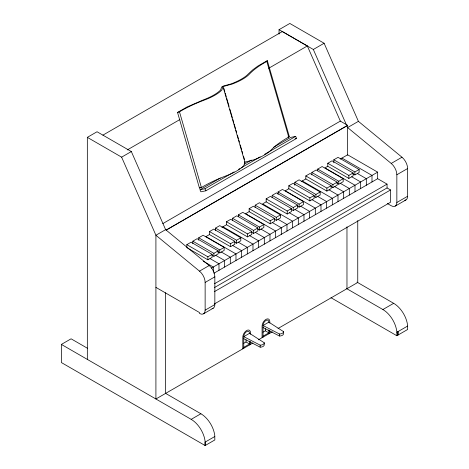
<?xml version="1.0" encoding="UTF-8"?>
<svg xmlns="http://www.w3.org/2000/svg" width="469" height="469" viewBox="0 0 469 469"><rect width="100%" height="100%" fill="white"/><g stroke="black" fill="none" stroke-linecap="round" stroke-linejoin="round"><path stroke-width="0.7" d="M222.992 86.589L221.802 90.06A29.582 9.474 -16.2 0 1 204.654 99.961A67.899 21.75 -16.2 0 0 179.475 111.81L177.54 112.437L199.477 188.128L201.412 187.5A67.899 21.75 -16.2 0 1 226.591 175.652A29.582 9.474 -16.2 0 0 243.739 165.75L244.929 162.28L222.992 86.589L232.243 84.033A29.582 9.474 -16.2 0 0 249.391 74.131A67.899 21.75 -16.2 0 1 266.791 61.404L267.307 60.612L289.244 136.303L288.728 137.089A67.899 21.75 -16.2 0 0 271.328 149.822A29.582 9.474 -16.2 0 1 254.18 159.724L244.501 162.233L244.859 162.004M87.334 359.401L87.334 137.358L97.042 131.754L131.332 151.551L165.621 229.646L209.197 265.524A10.084 5.821 60 0 1 214.843 276.833L214.843 304.569A7.985 4.608 60 0 1 212.017 308.584M279.043 34.073L279.043 29.676L289.824 23.45L324.114 43.248L358.404 121.342L401.98 157.221A10.084 5.821 60 0 1 407.62 168.535L407.62 196.265A7.985 4.608 60 0 1 404.8 200.281M102.899 135.142L282.35 31.534L307.342 45.962L340.336 121.113L347.623 125.317L347.635 155.163M177.54 112.437L186.932 107.014L203.493 99.833A29.582 9.474 -16.2 0 0 220.641 89.931L221.655 86.97A2.814 0.903 -16.2 0 0 223.185 86.085L231.082 83.904A29.582 9.474 -16.2 0 0 248.23 74.002L252.791 69.781L257.909 66.035L267.307 60.612M127.257 149.933L179.885 119.548M268.661 68.298L307.342 45.962M87.334 137.358L121.623 157.156L131.332 151.551M279.043 29.676L313.333 49.474L324.114 43.248M199.477 188.128L200.732 187.407M287.989 137.024L289.244 136.303M273.568 147.295L290.692 137.405L295.675 136.373L296.572 138.425L205.873 190.789L200.89 191.821L199.987 189.775L220.289 178.056M244.39 164.138L251.366 160.111M199.987 189.775L204.976 188.743L234.154 171.894M238.592 169.332L239.864 168.6M241.13 167.867L260.16 156.881M264.598 154.319L295.675 136.373M162.79 223.619L340.336 121.113M252.943 342.974L155.913 398.996L155.913 235.25L165.621 229.646L166.272 230.021L347.623 125.317M347.623 125.475L166.272 230.021M358.404 121.342L347.623 127.568L391.21 163.441A10.084 5.821 60 0 1 396.85 174.749L396.85 202.485A7.985 4.608 60 0 1 391.21 205.739L387.417 203.552M186.814 244.66L191.065 242.203L212.129 254.362L212.129 257.352L207.878 259.803L186.814 247.644L186.814 244.66L207.878 256.819L212.129 254.362M192.835 243.569L192.835 241.183L197.132 238.703L218.196 250.862L218.196 253.852L213.899 256.326L212.041 255.253M198.704 240.181L198.704 237.795L203.106 235.25L224.17 247.415L224.17 250.399L219.768 252.943L217.909 251.871M209.485 234.553L209.485 231.569L213.735 229.118L234.799 241.277L234.799 244.261L230.549 246.717L209.485 234.553L205.938 236.599L235.977 253.946L235.977 260.494M215.506 230.484L215.506 228.092L219.756 225.642L240.82 237.801L240.82 240.785L236.569 243.241L234.711 242.168M226.486 224.739L226.486 221.755L230.736 219.299L251.8 231.463L251.8 234.447L247.55 236.904L226.486 224.739L221.878 227.401M232.507 220.665L232.507 218.278L236.798 215.799L257.868 227.957L257.868 230.947L253.571 233.427L251.712 232.354M238.369 216.684L238.369 214.89L242.778 212.346L263.842 224.51L263.842 227.494L259.439 230.039L257.581 228.966M249.15 211.654L249.15 208.664L253.401 206.213L274.471 218.372L274.471 221.362L270.22 223.813L249.15 211.654L245.609 213.7L275.649 231.041L275.649 237.59M255.177 207.579L255.177 205.188L259.427 202.737L280.491 214.896L280.491 217.886L276.241 220.336L274.383 219.263M266.158 201.834L266.158 198.85L270.408 196.394L291.472 208.558L291.472 211.542L287.221 213.999L266.158 201.834L262.611 203.88L292.65 221.227L292.65 227.776M272.178 197.766L272.178 195.374L276.47 192.894L297.534 205.059L297.534 208.043L293.242 210.522L290.762 209.092M278.041 194.377L278.041 191.985L282.449 189.441L303.513 201.606L303.513 204.59L299.105 207.134L297.246 206.061M288.822 188.749L288.822 185.765L293.072 183.309L314.136 195.467L314.136 198.457L309.886 200.908L288.822 188.749L285.281 190.795L315.32 208.136L315.32 214.691M294.843 185.273L294.843 182.289L299.093 179.832L320.163 191.991L320.163 194.981L315.913 197.431L314.054 196.359M305.823 178.935L305.823 175.945L310.073 173.495L331.143 185.654L331.143 188.638L326.893 191.094L305.823 178.935L301.221 181.591M311.844 174.861L311.844 172.469L316.141 169.989L337.205 182.154L337.205 185.138L332.914 187.618L331.055 186.545M317.712 170.874L317.712 169.08L322.121 166.542L343.185 178.701L343.185 181.685L338.776 184.229L336.918 183.156M327.784 166.255L327.784 163.271L332.034 160.814L353.098 172.973L353.098 175.963L348.848 178.413L327.784 166.255L324.953 167.89L354.992 185.232L354.992 191.786M333.805 162.778L333.805 159.794L338.055 157.338L359.125 169.497L359.125 172.486L354.875 174.937L353.016 173.864M340.283 159.038L347.623 154.799L377.662 172.146L377.662 178.695L213.94 273.222M192.835 241.183L213.899 253.342L218.196 250.862M198.704 237.795L219.768 249.954L224.17 247.415M209.485 231.569L230.549 243.733L234.799 241.277M215.506 228.092L236.569 240.257L240.82 237.801M226.486 221.755L247.55 233.914L251.8 231.463M232.507 218.278L253.571 230.437L257.868 227.957M238.369 214.89L259.439 227.055L263.842 224.51M249.15 208.664L270.22 220.829L274.471 218.372M255.177 205.188L276.241 217.352L280.491 214.896M266.158 198.85L287.221 211.015L291.472 208.558M272.178 195.374L293.242 207.538L297.534 205.059M278.041 191.985L299.105 204.15L303.513 201.606M288.822 185.765L309.886 197.924L314.136 195.467M294.843 182.289L315.913 194.447L320.163 191.991M305.823 175.945L326.893 188.11L331.143 185.654M311.844 172.469L332.914 184.634L337.205 182.154M317.712 169.08L338.776 181.245L343.185 178.701M327.784 163.271L348.848 175.429L353.098 172.973M333.805 159.794L354.875 171.953L359.125 169.497M165.621 292.72L165.621 393.391L200.89 413.752A19.868 11.473 60 0 1 214.755 435.343L214.843 439.945L205.135 445.55L61.38 362.555L61.38 344.416L71.083 338.811L87.545 348.315M121.623 157.156L155.913 235.25L199.489 271.129L209.197 265.524M391.21 163.441L401.98 157.221M211.419 268.121L377.662 172.146M155.913 287.38L199.489 312.542L199.489 313.433A7.985 4.608 60 0 0 205.135 310.173L205.135 282.438L214.843 276.833M396.85 174.749L407.62 168.535M214.573 283.692L387.048 184.118L387.048 187.928L214.573 287.503M214.269 291.724L390.548 189.951L390.548 202.233L214.269 304.006M205.135 310.173L214.843 304.569M203.482 313.825L213.19 308.221M396.85 202.485L407.62 196.265M395.197 206.137L405.966 199.917M243.751 338.677L260.154 347.171A4.092 2.363 0 0 0 264.252 344.809L264.252 342.78L249.543 333.307L243.751 336.648L243.751 348.285M263.05 327.538L279.454 336.027A4.092 2.363 0 0 0 283.552 333.664L283.552 331.636L268.843 322.168L263.05 325.509L263.05 337.141M243.716 343.314L246.032 341.977L249.543 344.006L243.751 347.347M263.015 332.169L265.331 330.833L268.843 332.861L263.05 336.203M258.431 339.808L272.337 331.782M278.029 328.493L357.753 282.467L357.753 220.582M61.38 344.416L191.182 419.356L200.89 413.752M346.796 288.699L382.892 309.534L393.667 303.314A19.868 11.473 60 0 1 407.532 324.9L407.62 329.502L396.838 335.728L330.979 297.704M214.843 436.498L205.135 442.103L205.135 445.55L205.047 440.948A19.868 11.473 60 0 0 191.182 419.356M396.838 335.728L396.838 332.281L407.62 326.055M295.148 138.718L296.572 138.425M283.552 331.636A4.092 2.363 0 0 1 279.454 333.998L263.05 325.509A4.092 2.363 -60 0 1 265.946 320.497A4.092 2.363 -60 0 1 268.843 322.168M264.252 342.78A4.092 2.363 0 0 1 260.154 345.143L243.751 336.648A4.092 2.363 -60 0 1 246.647 331.636A4.092 2.363 -60 0 1 249.543 333.307M341.954 158.076L371.993 175.418L371.993 181.966M377.662 178.695L387.048 184.118M387.048 187.928L390.548 189.951M357.349 173.507L366.324 178.689L366.324 185.243M351.686 176.778L360.661 181.96L360.661 188.515M340.347 183.326L349.323 188.503L349.323 195.057M334.684 186.598L343.66 191.774L343.66 198.328M329.015 189.869L337.991 195.051L337.991 201.6M302.282 180.975L332.322 198.323L332.322 204.871M317.683 196.411L326.653 201.594L326.653 208.142M312.014 199.683L320.989 204.865L320.989 211.413M300.682 206.225L309.651 211.408L309.651 217.962M295.013 209.496L303.988 214.679L303.988 221.233M289.344 212.774L298.319 217.95L298.319 224.504M278.011 219.316L286.987 224.499L286.987 231.047M272.342 222.587L281.318 227.77L281.318 234.318M356.944 282.109L393.667 303.314M261.01 229.13L269.986 234.312L269.986 240.867M255.341 232.401L264.317 237.584L264.317 244.138M249.672 235.673L258.648 240.855L258.648 247.409M222.945 226.785L252.984 244.126L252.984 250.681M238.34 242.221L247.315 247.398L247.315 253.952M232.671 245.492L241.646 250.675L241.646 257.223M221.339 252.035L230.314 257.217L230.314 263.766M215.67 255.306L224.645 260.488L224.645 267.037M210.006 258.577L218.976 263.76L218.976 270.314M203.3 261.251L213.313 267.031L213.313 272.126M313.333 49.474L346.298 124.555M204.976 188.743L205.873 190.789M266.791 61.404L288.728 137.089M223.795 88.19L224.809 91.69M225.22 93.091L226.234 96.596M226.638 97.998L229.077 106.41M229.892 109.213L232.331 117.619M232.735 119.02L233.75 122.526M234.16 123.927L235.579 128.834M235.983 130.235L236.593 132.34M237.408 135.142L238.422 138.648M238.832 140.049L239.436 142.148M240.251 144.95L241.676 149.857M242.08 151.258L242.69 153.363M243.505 156.165L244.519 159.671M179.475 111.81L201.412 187.5M396.838 332.281L396.751 331.126A19.868 11.473 60 0 0 382.892 309.534M354.875 171.953L354.875 174.937M348.848 175.429L348.848 178.413M346.972 226.808L346.972 288.687M338.776 181.245L338.776 184.229M332.914 184.634L332.914 187.618M326.893 188.11L326.893 191.094M315.913 194.447L315.913 197.431M309.886 197.924L309.886 200.908M299.105 204.15L299.105 207.134M293.242 207.538L293.242 210.522M287.221 211.015L287.221 213.999M279.454 333.998L279.454 336.027M276.241 217.352L276.241 220.336M270.22 220.829L270.22 223.813M269.804 323.065L269.804 321.611A5.458 3.154 -60 0 0 265.946 319.383A5.458 3.154 -60 0 0 262.089 326.066L262.089 337.698M269.804 330.334L269.804 333.242M268.843 329.971L268.843 333.799M265.331 328.693L265.331 330.833M260.154 345.143L260.154 347.171M259.439 227.055L259.439 230.039M253.571 230.437L253.571 233.427M250.505 334.204L250.505 332.75A5.458 3.154 -60 0 0 246.647 330.522A5.458 3.154 -60 0 0 242.79 337.205L242.79 348.842M250.505 341.473L250.505 344.381M249.543 341.115L249.543 344.938M247.55 233.914L247.55 236.904M246.032 339.837L246.032 341.977M236.569 240.257L236.569 243.241M230.549 243.733L230.549 246.717M219.768 249.954L219.768 252.943M213.899 253.342L213.899 256.326M207.878 256.819L207.878 259.803M199.489 271.129A10.084 5.821 60 0 1 205.135 282.438M398.011 332.884L397.917 335.106L397.917 331.659L398.011 332.884"/></g></svg>
